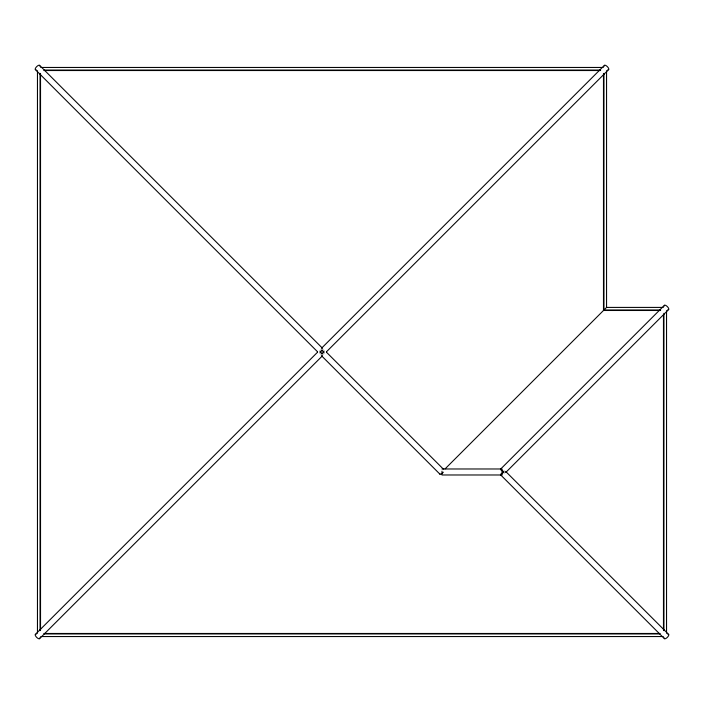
<?xml version="1.0" encoding="UTF-8"?>
<svg xmlns="http://www.w3.org/2000/svg" width="704" height="704" viewBox="0 0 704 704"><rect width="100%" height="100%" fill="white"/><g stroke="black" fill="none" stroke-linecap="round" stroke-linejoin="round"><path stroke-width="1.06" d="M35.332 634.427L317.548 352.211M321.438 348.322L604.437 65.331M39.574 638.669L322.573 355.678M326.462 351.789L608.678 69.573M445.086 468.873L606.558 307.41L606.558 70.734M500.632 469.084L664.426 305.29M505.648 472.551L668.668 309.531M40.753 67.452L603.258 67.452M44.44 70.048L600.662 70.048M43.833 70.532L600.178 70.532M606.558 307.41L663.274 307.41M660.678 310.006L603.953 310.006L603.953 73.339M660.194 310.49L603.478 310.49L603.478 73.814M441.989 468.978L501.978 468.978M501.978 474.98L441.989 474.98L441.989 471.205M43.833 633.468L660.167 633.468M44.431 633.952L659.551 633.952M40.744 636.548L663.247 636.548M505.648 471.407L668.668 634.427M500.632 474.874L664.426 638.669M39.574 65.331L322.573 348.322M326.445 352.202L443.335 469.084M35.332 69.573L317.548 351.789M321.429 355.67L439.859 474.1M666.547 310.702L666.547 633.257M663.942 313.298L663.942 630.661M663.467 314.882L663.467 630.177M501.978 469.383L501.978 474.874M40.533 73.823L40.533 630.186M40.058 73.339L40.058 630.652M37.453 70.743L37.453 633.266M443.309 472.208A3.001 1.135 -45 0 1 440.792 474.153A3.001 1.135 -45 0 1 439.745 473.414M324.069 351.067A3.001 1.135 -45 0 1 321.068 354.068M319.942 352.933A3.001 1.135 -45 0 1 322.942 349.932M504.038 471.046A3.001 1.135 -45 0 1 500.535 474.214M667.982 634.313A3.001 1.135 -45 0 1 667.348 637.349A3.001 1.135 -45 0 1 664.303 637.982M322.942 354.068A3.001 1.135 45 0 1 319.942 351.067M321.068 349.932A3.001 1.135 45 0 1 324.069 352.933M604.314 66.018A3.001 1.135 45 0 1 607.358 66.651A3.001 1.135 45 0 1 607.992 69.687M39.697 637.982A3.001 1.135 45 0 1 36.652 637.349A3.001 1.135 45 0 1 36.018 634.313M664.303 305.976A3.001 1.135 45 0 1 667.348 306.61A3.001 1.135 45 0 1 667.982 309.646M500.535 469.744A3.001 1.135 45 0 1 504.038 472.912M36.018 69.687A3.001 1.135 -45 0 1 36.652 66.651A3.001 1.135 -45 0 1 39.697 66.018"/></g></svg>
